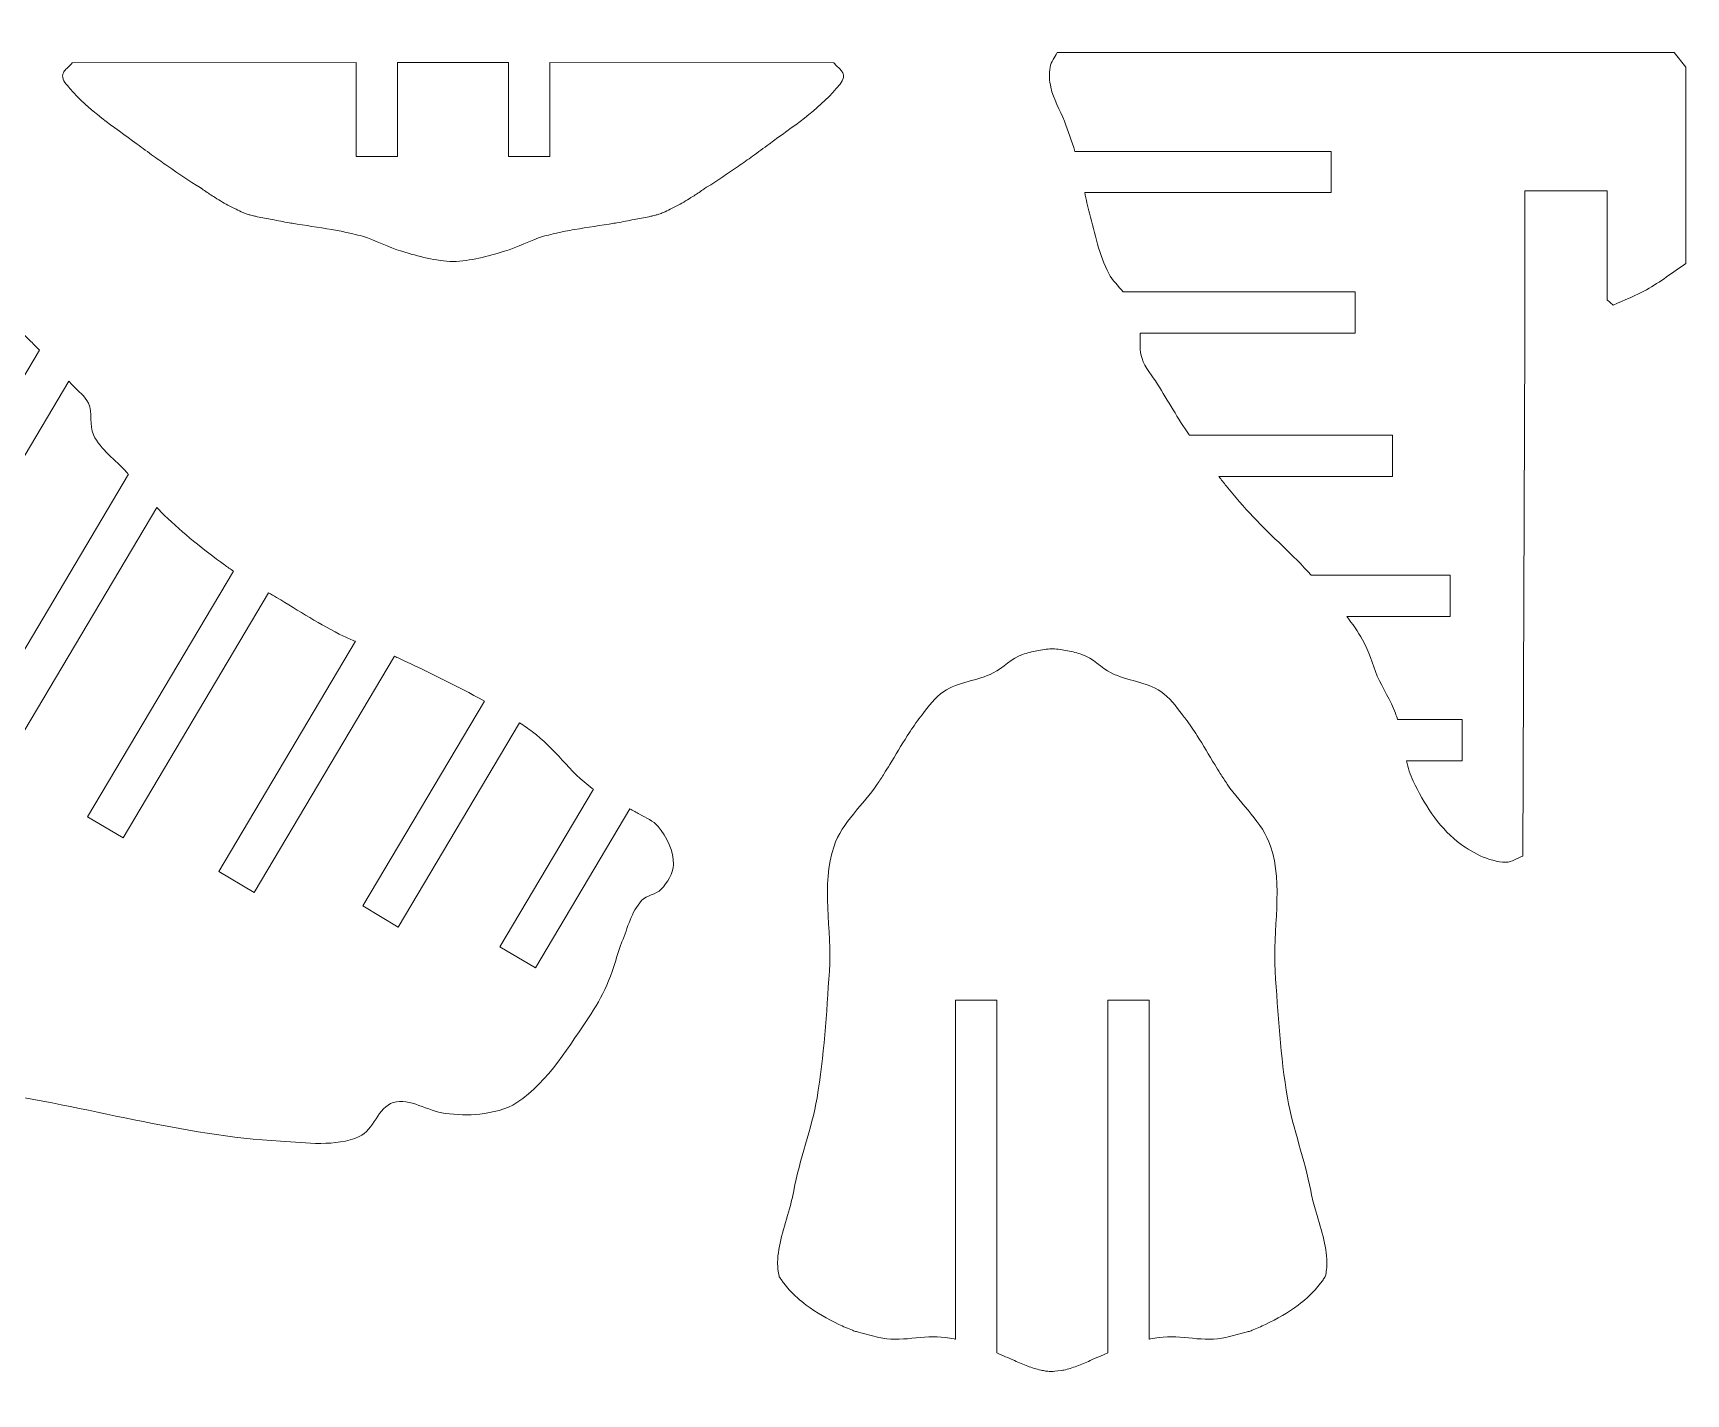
# Model space of a CAD drawing. Header units: centimetres. Extents: x 3.9 to 97.6, y -45.1 to 25.8.
# Drawn here: x 18.05 to 34.07, y -12.63 to 0.55 of the extents above; entities that cross this region are included whole.
import ezdxf

# ---------------------------------------------------------------- set-up
doc = ezdxf.new("R2010")
doc.units = ezdxf.units.CM
doc.header["$MEASUREMENT"] = 0
doc.layers.add('layer 1', color=7, linetype='Continuous')

msp = doc.modelspace()

# ---------------------------------------------------------------- linework, layer by layer
at = {"layer": 'layer 1', "lineweight": 5}
for points, knots in [([(7.29088, -13.29353), (7.29088, -13.29353), (7.30798, -16.9043), (7.30798, -16.9043), (7.30798, -16.9043), (7.36158, -16.92964), (7.41295, -16.96689), (7.47054, -16.98128), (7.47054, -16.98128), (7.52812, -16.99568), (7.59267, -17.0046), (7.65019, -16.9898), (7.65019, -16.9898), (7.74962, -16.96432), (7.84242, -16.89943), (7.91542, -16.82724), (7.91542, -16.82724), (7.99842, -16.74519), (8.04898, -16.63096), (8.10366, -16.52781), (8.10366, -16.52781), (8.16287, -16.41609), (8.23735, -16.30179), (8.25763, -16.17702), (8.25763, -16.17702), (8.26824, -16.11227), (8.24763, -16.04434), (8.23134, -15.97729), (8.23134, -15.97729), (8.23134, -15.97729), (7.89589, -15.97729), (7.89589, -15.97729), (7.89589, -15.97729), (7.89589, -15.97729), (7.89589, -15.57756), (7.89589, -15.57756), (7.89589, -15.57756), (7.89589, -15.57756), (8.41856, -15.57756), (8.41856, -15.57756), (8.41856, -15.57756), (8.42532, -15.56945), (8.43161, -15.56107), (8.43735, -15.55241), (8.43735, -15.55241), (8.50819, -15.44487), (8.56017, -15.32098), (8.60849, -15.20161), (8.60849, -15.20161), (8.67, -15.04954), (8.74557, -14.89205), (8.76247, -14.72889), (8.76247, -14.72889), (8.76754, -14.67995), (8.75327, -14.62946), (8.73996, -14.57917), (8.73996, -14.57917), (8.73996, -14.57917), (8.01376, -14.57917), (8.01376, -14.57917), (8.01376, -14.57917), (8.01376, -14.57917), (8.01376, -14.17944), (8.01376, -14.17944), (8.01376, -14.17944), (8.01376, -14.17944), (8.94016, -14.17944), (8.94016, -14.17944), (8.94016, -14.17944), (8.94739, -14.17052), (8.95395, -14.16119), (8.95983, -14.15146), (8.95983, -14.15146), (9.10211, -13.91496), (9.2667, -13.64473), (9.25534, -13.36889), (9.25534, -13.36889), (9.25311, -13.31644), (9.21695, -13.26953), (9.18011, -13.22343), (9.18011, -13.22343), (9.18011, -13.22343), (8.25614, -13.22343), (8.25614, -13.22343), (8.25614, -13.22343), (8.25614, -13.22343), (8.25614, -12.8237), (8.25614, -12.8237), (8.25614, -12.8237), (8.25614, -12.8237), (9.38579, -12.8237), (9.38579, -12.8237), (9.38579, -12.8237), (9.39045, -12.81931), (9.39485, -12.81472), (9.39904, -12.80992), (9.39904, -12.80992), (9.56477, -12.61951), (9.66514, -12.37193), (9.79438, -12.1551), (9.79438, -12.1551), (9.82094, -12.11042), (9.85703, -12.06838), (9.8742, -12.0193), (9.8742, -12.0193), (9.89407, -11.96239), (9.88894, -11.8967), (9.88907, -11.83343), (9.88907, -11.83343), (9.88907, -11.83343), (8.73151, -11.83343), (8.73151, -11.83343), (8.73151, -11.83343), (8.73151, -11.83343), (8.73151, -11.43377), (8.73151, -11.43377), (8.73151, -11.43377), (8.73151, -11.43377), (10.31442, -11.43377), (10.31442, -11.43377), (10.31442, -11.43377), (10.31679, -11.43201), (10.31908, -11.43019), (10.32138, -11.42836), (10.32138, -11.42836), (10.60533, -11.20206), (10.82392, -10.88662), (11.10077, -10.65167), (11.10077, -10.65167), (11.17296, -10.5905), (11.24744, -10.53062), (11.32395, -10.47209), (11.32395, -10.47209), (11.32395, -10.47209), (9.21066, -10.47209), (9.21066, -10.47209), (9.21066, -10.47209), (9.21066, -10.47209), (9.21066, -10.07242), (9.21066, -10.07242), (9.21066, -10.07242), (9.21066, -10.07242), (11.90551, -10.07242), (11.90551, -10.07242), (11.90551, -10.07242), (11.90774, -10.071), (11.90997, -10.06965), (11.9122, -10.06823), (11.9122, -10.06823), (12.19655, -9.89195), (12.49348, -9.70716), (12.80839, -9.59415), (12.80839, -9.59415), (13.27726, -9.42598), (13.78933, -9.31047), (14.287, -9.29093), (14.287, -9.29093), (15.39536, -9.24754), (16.52493, -9.54528), (17.62227, -9.70648), (17.62227, -9.70648), (18.55942, -9.8441), (19.50643, -10.13399), (20.45223, -10.18563), (20.45223, -10.18563), (20.70428, -10.19935), (20.98559, -10.2441), (21.2158, -10.14068), (21.2158, -10.14068), (21.35606, -10.07769), (21.39789, -9.85518), (21.54524, -9.81125), (21.54524, -9.81125), (21.70732, -9.76299), (21.87887, -9.89682), (22.04684, -9.91608), (22.04684, -9.91608), (22.15728, -9.92879), (22.2736, -9.93913), (22.38371, -9.92358), (22.38371, -9.92358), (22.50672, -9.90621), (22.63981, -9.88033), (22.74309, -9.81125), (22.74309, -9.81125), (23.05083, -9.6057), (23.25482, -9.25714), (23.46178, -8.95035), (23.46178, -8.95035), (23.52816, -8.852), (23.58412, -8.74216), (23.6315, -8.63341), (23.6315, -8.63341), (23.68429, -8.51208), (23.71139, -8.37663), (23.76127, -8.25409), (23.76127, -8.25409), (23.81623, -8.11898), (23.85205, -7.96203), (23.95093, -7.85476), (23.95093, -7.85476), (23.99994, -7.80164), (24.09098, -7.79765), (24.1406, -7.745), (24.1406, -7.745), (24.20116, -7.68058), (24.25692, -7.59373), (24.26036, -7.50546), (24.26036, -7.50546), (24.2655, -7.37399), (24.19372, -7.238), (24.11065, -7.13607), (24.11065, -7.13607), (24.06563, -7.08085), (23.99196, -7.05314), (23.931, -7.0163), (23.931, -7.0163), (23.90065, -6.99805), (23.86942, -6.98102), (23.83772, -6.96473), (23.83772, -6.96473), (23.83772, -6.96473), (22.92281, -8.50526), (22.92281, -8.50526), (22.92281, -8.50526), (22.92281, -8.50526), (22.57918, -8.30113), (22.57918, -8.30113), (22.57918, -8.30113), (22.57918, -8.30113), (23.4849, -6.77608), (23.4849, -6.77608), (23.4849, -6.77608), (23.4805, -6.77297), (23.47611, -6.76993), (23.47178, -6.76675), (23.47178, -6.76675), (23.2588, -6.61197), (23.10544, -6.37304), (22.8928, -6.21771), (22.8928, -6.21771), (22.85211, -6.18797), (22.81068, -6.15898), (22.7687, -6.13079), (22.7687, -6.13079), (22.7687, -6.13079), (21.59289, -8.11053), (21.59289, -8.11053), (21.59289, -8.11053), (21.59289, -8.11053), (21.24926, -7.9064), (21.24926, -7.9064), (21.24926, -7.9064), (21.24926, -7.9064), (22.42791, -5.92194), (22.42791, -5.92194), (22.42791, -5.92194), (22.15998, -5.77107), (21.8788, -5.63859), (21.60513, -5.50902), (21.60513, -5.50902), (21.58911, -5.50145), (21.57295, -5.49415), (21.55653, -5.48699), (21.55653, -5.48699), (21.55653, -5.48699), (20.19694, -7.77636), (20.19694, -7.77636), (20.19694, -7.77636), (20.19694, -7.77636), (19.85324, -7.57224), (19.85324, -7.57224), (19.85324, -7.57224), (19.85324, -7.57224), (21.17775, -5.34214), (21.17775, -5.34214), (21.17775, -5.34214), (21.13895, -5.32646), (21.10083, -5.30997), (21.06359, -5.29192), (21.06359, -5.29192), (20.84128, -5.18384), (20.62662, -5.04488), (20.41479, -4.91754), (20.41479, -4.91754), (20.38924, -4.90226), (20.36349, -4.88692), (20.3376, -4.87158), (20.3376, -4.87158), (20.3376, -4.87158), (18.92691, -7.24692), (18.92691, -7.24692), (18.92691, -7.24692), (18.92691, -7.24692), (18.58328, -7.04279), (18.58328, -7.04279), (18.58328, -7.04279), (18.58328, -7.04279), (19.99708, -4.66218), (19.99708, -4.66218), (19.99708, -4.66218), (19.967, -4.6421), (19.93732, -4.62162), (19.90819, -4.6006), (19.90819, -4.6006), (19.70711, -4.45549), (19.50724, -4.29415), (19.32921, -4.12152), (19.32921, -4.12152), (19.30339, -4.09644), (19.27825, -4.07049), (19.25371, -4.04406), (19.25371, -4.04406), (19.25371, -4.04406), (17.66566, -6.71802), (17.66566, -6.71802), (17.66566, -6.71802), (17.66566, -6.71802), (17.32197, -6.51396), (17.32197, -6.51396), (17.32197, -6.51396), (17.32197, -6.51396), (18.97896, -3.72402), (18.97896, -3.72402), (18.97896, -3.72402), (18.9726, -3.71672), (18.96625, -3.70949), (18.95989, -3.70225), (18.95989, -3.70225), (18.85472, -3.58343), (18.70852, -3.48623), (18.64046, -3.34287), (18.64046, -3.34287), (18.59612, -3.24946), (18.63471, -3.12699), (18.59058, -3.03344), (18.59058, -3.03344), (18.55861, -2.96592), (18.49129, -2.91881), (18.4408, -2.86379), (18.4408, -2.86379), (18.42795, -2.84973), (18.41504, -2.83567), (18.4022, -2.82182), (18.4022, -2.82182), (18.4022, -2.82182), (16.50046, -6.02386), (16.50046, -6.02386), (16.50046, -6.02386), (16.50046, -6.02386), (16.15683, -5.81981), (16.15683, -5.81981), (16.15683, -5.81981), (16.15683, -5.81981), (18.11643, -2.52022), (18.11643, -2.52022), (18.11643, -2.52022), (18.08486, -2.48799), (18.05323, -2.45602), (18.0216, -2.42458), (18.0216, -2.42458), (17.85134, -2.25534), (17.66965, -2.08744), (17.4925, -1.92542), (17.4925, -1.92542), (17.45276, -1.88906), (17.41247, -1.8527), (17.37178, -1.81613), (17.37178, -1.81613), (17.37178, -1.81613), (15.77819, -4.49935), (15.77819, -4.49935), (15.77819, -4.49935), (15.77819, -4.49935), (15.43456, -4.29523), (15.43456, -4.29523), (15.43456, -4.29523), (15.43456, -4.29523), (17.06688, -1.54685), (17.06688, -1.54685), (17.06688, -1.54685), (17.03227, -1.5165), (16.99773, -1.48615), (16.96346, -1.45641), (16.96346, -1.45641), (16.78164, -1.2969), (16.58847, -1.13941), (16.40942, -0.97719), (16.40942, -0.97719), (16.3811, -0.95151), (16.35305, -0.92515), (16.32507, -0.89879), (16.32507, -0.89879), (16.32507, -0.89879), (15.39914, -2.45757), (15.39914, -2.45757), (15.39914, -2.45757), (15.39914, -2.45757), (15.05551, -2.25351), (15.05551, -2.25351), (15.05551, -2.25351), (15.05551, -2.25351), (16.03031, -0.61221), (16.03031, -0.61221), (16.03031, -0.61221), (15.98752, -0.57165), (15.94433, -0.53177), (15.90039, -0.49324), (15.90039, -0.49324), (15.71432, -0.33035), (15.52304, -0.15935), (15.31641, -0.02417), (15.31641, -0.02417), (15.29938, -0.01267), (15.28194, -0.00186), (15.26423, 0.00895), (15.26423, 0.00895), (15.26423, 0.00895), (14.81212, -0.75279), (14.81212, -0.75279), (14.81212, -0.75279), (14.81212, -0.75279), (14.46849, -0.54867), (14.46849, -0.54867), (14.46849, -0.54867), (14.46849, -0.54867), (14.90803, 0.19145), (14.90803, 0.19145), (14.90803, 0.19145), (14.88924, 0.20091), (14.87065, 0.21105), (14.85226, 0.22052), (14.85226, 0.22052), (14.68856, 0.30838), (14.53438, 0.4314), (14.35818, 0.4902), (14.35818, 0.4902), (14.28234, 0.51521), (14.19812, 0.51724), (14.11857, 0.52467), (14.11857, 0.52467), (14.09193, 0.5267), (14.0651, 0.5294), (14.03847, 0.53143), (14.03847, 0.53143), (14.03847, 0.53143), (14.03847, -4.00168), (14.03847, -4.00168), (14.03847, -4.00168), (14.03847, -4.00168), (13.63874, -4.00168), (13.63874, -4.00168), (13.63874, -4.00168), (13.63874, -4.00168), (13.63874, 0.55036), (13.63874, 0.55036), (13.63874, 0.55036), (13.57304, 0.55171), (13.50755, 0.55171), (13.44266, 0.55036), (13.44266, 0.55036), (13.16506, 0.54427), (12.87942, 0.51724), (12.60412, 0.48141), (12.60412, 0.48141), (12.41359, 0.45708), (12.21507, 0.4341), (12.03089, 0.37868), (12.03089, 0.37868), (11.8515, 0.32528), (11.67212, 0.24823), (11.50895, 0.1563), (11.50895, 0.1563), (11.36972, 0.0779), (11.24251, -0.0289), (11.11537, -0.12555), (11.11537, -0.12555), (10.99405, -0.21815), (10.87914, -0.3263), (10.75606, -0.41686), (10.75606, -0.41686), (10.70198, -0.45607), (10.64656, -0.4946), (10.58999, -0.53177), (10.58999, -0.53177), (10.58999, -0.53177), (11.96512, -0.53177), (11.96512, -0.53177), (11.96512, -0.53177), (11.96512, -0.53177), (11.96512, -0.93191), (11.96512, -0.93191), (11.96512, -0.93191), (11.96512, -0.93191), (9.97201, -0.93191), (9.97201, -0.93191), (9.97201, -0.93191), (9.95659, -0.94272), (9.94125, -0.95354), (9.92611, -0.96435), (9.92611, -0.96435), (9.61452, -1.18875), (9.31516, -1.44898), (9.01059, -1.68304), (9.01059, -1.68304), (8.90731, -1.7624), (8.80113, -1.8404), (8.69454, -1.91833), (8.69454, -1.91833), (8.69454, -1.91833), (10.82527, -1.91833), (10.82527, -1.91833), (10.82527, -1.91833), (10.82527, -1.91833), (10.82527, -2.31799), (10.82527, -2.31799), (10.82527, -2.31799), (10.82527, -2.31799), (8.16523, -2.31799), (8.16523, -2.31799), (8.16523, -2.31799), (8.15895, -2.32306), (8.15273, -2.32813), (8.14644, -2.33327), (8.14644, -2.33327), (7.85134, -2.57437), (7.56746, -2.84635), (7.28223, -3.09907), (7.28223, -3.09907), (7.28223, -3.09907), (7.2825, -3.27968), (7.2825, -3.27968), (7.2825, -3.27968), (7.2825, -3.27968), (10.52774, -3.27968), (10.52774, -3.27968), (10.52774, -3.27968), (10.52774, -3.27968), (10.52774, -3.67934), (10.52774, -3.67934), (10.52774, -3.67934), (10.52774, -3.67934), (7.28311, -3.67934), (7.28311, -3.67934), (7.28311, -3.67934), (7.28311, -3.67934), (7.28446, -4.63595), (7.28446, -4.63595), (7.28446, -4.63595), (7.28446, -4.63595), (10.52584, -4.63595), (10.52584, -4.63595), (10.52584, -4.63595), (10.52584, -4.63595), (10.52584, -5.03562), (10.52584, -5.03562), (10.52584, -5.03562), (10.52584, -5.03562), (7.285, -5.03562), (7.285, -5.03562), (7.285, -5.03562), (7.285, -5.03562), (7.28635, -5.9973), (7.28635, -5.9973), (7.28635, -5.9973), (7.28635, -5.9973), (10.52774, -5.9973), (10.52774, -5.9973), (10.52774, -5.9973), (10.52774, -5.9973), (10.52774, -6.39696), (10.52774, -6.39696), (10.52774, -6.39696), (10.52774, -6.39696), (7.28696, -6.39696), (7.28696, -6.39696), (7.28696, -6.39696), (7.28696, -6.39696), (7.28831, -7.35351), (7.28831, -7.35351), (7.28831, -7.35351), (7.28831, -7.35351), (10.52584, -7.35351), (10.52584, -7.35351), (10.52584, -7.35351), (10.52584, -7.35351), (10.52584, -7.75324), (10.52584, -7.75324), (10.52584, -7.75324), (10.52584, -7.75324), (7.28885, -7.75324), (7.28885, -7.75324), (7.28885, -7.75324), (7.28885, -7.75324), (7.2902, -8.71486), (7.2902, -8.71486), (7.2902, -8.71486), (7.2902, -8.71486), (10.52672, -8.71486), (10.52672, -8.71486), (10.52672, -8.71486), (10.52672, -8.71486), (10.52672, -9.11459), (10.52672, -9.11459), (10.52672, -9.11459), (10.52672, -9.11459), (7.29074, -9.11459), (7.29074, -9.11459), (7.29074, -9.11459), (7.29074, -9.11459), (7.29081, -9.15251), (7.29081, -9.15251), (7.29081, -9.15251), (7.29081, -9.15251), (5.90473, -9.13967), (5.90473, -9.13967), (5.90473, -9.13967), (5.8445, -9.15386), (5.793, -9.19698), (5.73791, -9.22517), (5.73791, -9.22517), (5.73791, -9.22517), (5.73791, -13.1011), (5.73791, -13.1011), (5.73791, -13.1011), (5.78874, -13.14348), (5.83558, -13.19478), (5.89195, -13.22945), (5.89195, -13.22945), (5.94954, -13.26487), (6.01639, -13.28799), (6.08013, -13.31069), (6.08013, -13.31069), (6.16725, -13.34179), (6.25748, -13.37991), (6.34968, -13.38775), (6.34968, -13.38775), (6.37888, -13.39005), (6.40814, -13.39174), (6.43741, -13.39214), (6.43741, -13.39214), (6.45512, -13.39235), (6.4729, -13.39235), (6.49067, -13.39201), (6.49067, -13.39201), (6.49067, -13.39201), (6.49067, -11.46581), (6.49067, -11.46581), (6.49067, -11.46581), (6.49067, -11.46581), (7.29088, -11.46581), (7.29088, -11.46581), (7.29088, -11.46581), (7.29088, -11.46581), (7.29088, -13.29353), (7.29088, -13.29353)], [0, 0, 0, 0, 0.00606061, 0.00606061, 0.00606061, 0.00606061, 0.01212121, 0.01212121, 0.01212121, 0.01212121, 0.01818182, 0.01818182, 0.01818182, 0.01818182, 0.02424242, 0.02424242, 0.02424242, 0.02424242, 0.03030303, 0.03030303, 0.03030303, 0.03030303, 0.03636364, 0.03636364, 0.03636364, 0.03636364, 0.04242424, 0.04242424, 0.04242424, 0.04242424, 0.04848485, 0.04848485, 0.04848485, 0.04848485, 0.05454545, 0.05454545, 0.05454545, 0.05454545, 0.06060606, 0.06060606, 0.06060606, 0.06060606, 0.06666667, 0.06666667, 0.06666667, 0.06666667, 0.07272727, 0.07272727, 0.07272727, 0.07272727, 0.07878788, 0.07878788, 0.07878788, 0.07878788, 0.08484848, 0.08484848, 0.08484848, 0.08484848, 0.09090909, 0.09090909, 0.09090909, 0.09090909, 0.0969697, 0.0969697, 0.0969697, 0.0969697, 0.1030303, 0.1030303, 0.1030303, 0.1030303, 0.10909091, 0.10909091, 0.10909091, 0.10909091, 0.11515152, 0.11515152, 0.11515152, 0.11515152, 0.12121212, 0.12121212, 0.12121212, 0.12121212, 0.12727273, 0.12727273, 0.12727273, 0.12727273, 0.13333333, 0.13333333, 0.13333333, 0.13333333, 0.13939394, 0.13939394, 0.13939394, 0.13939394, 0.14545455, 0.14545455, 0.14545455, 0.14545455, 0.15151515, 0.15151515, 0.15151515, 0.15151515, 0.15757576, 0.15757576, 0.15757576, 0.15757576, 0.16363636, 0.16363636, 0.16363636, 0.16363636, 0.16969697, 0.16969697, 0.16969697, 0.16969697, 0.17575758, 0.17575758, 0.17575758, 0.17575758, 0.18181818, 0.18181818, 0.18181818, 0.18181818, 0.18787879, 0.18787879, 0.18787879, 0.18787879, 0.19393939, 0.19393939, 0.19393939, 0.19393939, 0.2, 0.2, 0.2, 0.2, 0.20606061, 0.20606061, 0.20606061, 0.20606061, 0.21212121, 0.21212121, 0.21212121, 0.21212121, 0.21818182, 0.21818182, 0.21818182, 0.21818182, 0.22424242, 0.22424242, 0.22424242, 0.22424242, 0.23030303, 0.23030303, 0.23030303, 0.23030303, 0.23636364, 0.23636364, 0.23636364, 0.23636364, 0.24242424, 0.24242424, 0.24242424, 0.24242424, 0.24848485, 0.24848485, 0.24848485, 0.24848485, 0.25454545, 0.25454545, 0.25454545, 0.25454545, 0.26060606, 0.26060606, 0.26060606, 0.26060606, 0.26666667, 0.26666667, 0.26666667, 0.26666667, 0.27272727, 0.27272727, 0.27272727, 0.27272727, 0.27878788, 0.27878788, 0.27878788, 0.27878788, 0.28484848, 0.28484848, 0.28484848, 0.28484848, 0.29090909, 0.29090909, 0.29090909, 0.29090909, 0.2969697, 0.2969697, 0.2969697, 0.2969697, 0.3030303, 0.3030303, 0.3030303, 0.3030303, 0.30909091, 0.30909091, 0.30909091, 0.30909091, 0.31515152, 0.31515152, 0.31515152, 0.31515152, 0.32121212, 0.32121212, 0.32121212, 0.32121212, 0.32727273, 0.32727273, 0.32727273, 0.32727273, 0.33333333, 0.33333333, 0.33333333, 0.33333333, 0.33939394, 0.33939394, 0.33939394, 0.33939394, 0.34545455, 0.34545455, 0.34545455, 0.34545455, 0.35151515, 0.35151515, 0.35151515, 0.35151515, 0.35757576, 0.35757576, 0.35757576, 0.35757576, 0.36363636, 0.36363636, 0.36363636, 0.36363636, 0.36969697, 0.36969697, 0.36969697, 0.36969697, 0.37575758, 0.37575758, 0.37575758, 0.37575758, 0.38181818, 0.38181818, 0.38181818, 0.38181818, 0.38787879, 0.38787879, 0.38787879, 0.38787879, 0.39393939, 0.39393939, 0.39393939, 0.39393939, 0.4, 0.4, 0.4, 0.4, 0.40606061, 0.40606061, 0.40606061, 0.40606061, 0.41212121, 0.41212121, 0.41212121, 0.41212121, 0.41818182, 0.41818182, 0.41818182, 0.41818182, 0.42424242, 0.42424242, 0.42424242, 0.42424242, 0.43030303, 0.43030303, 0.43030303, 0.43030303, 0.43636364, 0.43636364, 0.43636364, 0.43636364, 0.44242424, 0.44242424, 0.44242424, 0.44242424, 0.44848485, 0.44848485, 0.44848485, 0.44848485, 0.45454545, 0.45454545, 0.45454545, 0.45454545, 0.46060606, 0.46060606, 0.46060606, 0.46060606, 0.46666667, 0.46666667, 0.46666667, 0.46666667, 0.47272727, 0.47272727, 0.47272727, 0.47272727, 0.47878788, 0.47878788, 0.47878788, 0.47878788, 0.48484848, 0.48484848, 0.48484848, 0.48484848, 0.49090909, 0.49090909, 0.49090909, 0.49090909, 0.4969697, 0.4969697, 0.4969697, 0.4969697, 0.5030303, 0.5030303, 0.5030303, 0.5030303, 0.50909091, 0.50909091, 0.50909091, 0.50909091, 0.51515152, 0.51515152, 0.51515152, 0.51515152, 0.52121212, 0.52121212, 0.52121212, 0.52121212, 0.52727273, 0.52727273, 0.52727273, 0.52727273, 0.53333333, 0.53333333, 0.53333333, 0.53333333, 0.53939394, 0.53939394, 0.53939394, 0.53939394, 0.54545455, 0.54545455, 0.54545455, 0.54545455, 0.55151515, 0.55151515, 0.55151515, 0.55151515, 0.55757576, 0.55757576, 0.55757576, 0.55757576, 0.56363636, 0.56363636, 0.56363636, 0.56363636, 0.56969697, 0.56969697, 0.56969697, 0.56969697, 0.57575758, 0.57575758, 0.57575758, 0.57575758, 0.58181818, 0.58181818, 0.58181818, 0.58181818, 0.58787879, 0.58787879, 0.58787879, 0.58787879, 0.59393939, 0.59393939, 0.59393939, 0.59393939, 0.6, 0.6, 0.6, 0.6, 0.60606061, 0.60606061, 0.60606061, 0.60606061, 0.61212121, 0.61212121, 0.61212121, 0.61212121, 0.61818182, 0.61818182, 0.61818182, 0.61818182, 0.62424242, 0.62424242, 0.62424242, 0.62424242, 0.63030303, 0.63030303, 0.63030303, 0.63030303, 0.63636364, 0.63636364, 0.63636364, 0.63636364, 0.64242424, 0.64242424, 0.64242424, 0.64242424, 0.64848485, 0.64848485, 0.64848485, 0.64848485, 0.65454545, 0.65454545, 0.65454545, 0.65454545, 0.66060606, 0.66060606, 0.66060606, 0.66060606, 0.66666667, 0.66666667, 0.66666667, 0.66666667, 0.67272727, 0.67272727, 0.67272727, 0.67272727, 0.67878788, 0.67878788, 0.67878788, 0.67878788, 0.68484848, 0.68484848, 0.68484848, 0.68484848, 0.69090909, 0.69090909, 0.69090909, 0.69090909, 0.6969697, 0.6969697, 0.6969697, 0.6969697, 0.7030303, 0.7030303, 0.7030303, 0.7030303, 0.70909091, 0.70909091, 0.70909091, 0.70909091, 0.71515152, 0.71515152, 0.71515152, 0.71515152, 0.72121212, 0.72121212, 0.72121212, 0.72121212, 0.72727273, 0.72727273, 0.72727273, 0.72727273, 0.73333333, 0.73333333, 0.73333333, 0.73333333, 0.73939394, 0.73939394, 0.73939394, 0.73939394, 0.74545455, 0.74545455, 0.74545455, 0.74545455, 0.75151515, 0.75151515, 0.75151515, 0.75151515, 0.75757576, 0.75757576, 0.75757576, 0.75757576, 0.76363636, 0.76363636, 0.76363636, 0.76363636, 0.76969697, 0.76969697, 0.76969697, 0.76969697, 0.77575758, 0.77575758, 0.77575758, 0.77575758, 0.78181818, 0.78181818, 0.78181818, 0.78181818, 0.78787879, 0.78787879, 0.78787879, 0.78787879, 0.79393939, 0.79393939, 0.79393939, 0.79393939, 0.8, 0.8, 0.8, 0.8, 0.80606061, 0.80606061, 0.80606061, 0.80606061, 0.81212121, 0.81212121, 0.81212121, 0.81212121, 0.81818182, 0.81818182, 0.81818182, 0.81818182, 0.82424242, 0.82424242, 0.82424242, 0.82424242, 0.83030303, 0.83030303, 0.83030303, 0.83030303, 0.83636364, 0.83636364, 0.83636364, 0.83636364, 0.84242424, 0.84242424, 0.84242424, 0.84242424, 0.84848485, 0.84848485, 0.84848485, 0.84848485, 0.85454545, 0.85454545, 0.85454545, 0.85454545, 0.86060606, 0.86060606, 0.86060606, 0.86060606, 0.86666667, 0.86666667, 0.86666667, 0.86666667, 0.87272727, 0.87272727, 0.87272727, 0.87272727, 0.87878788, 0.87878788, 0.87878788, 0.87878788, 0.88484848, 0.88484848, 0.88484848, 0.88484848, 0.89090909, 0.89090909, 0.89090909, 0.89090909, 0.8969697, 0.8969697, 0.8969697, 0.8969697, 0.9030303, 0.9030303, 0.9030303, 0.9030303, 0.90909091, 0.90909091, 0.90909091, 0.90909091, 0.91515152, 0.91515152, 0.91515152, 0.91515152, 0.92121212, 0.92121212, 0.92121212, 0.92121212, 0.92727273, 0.92727273, 0.92727273, 0.92727273, 0.93333333, 0.93333333, 0.93333333, 0.93333333, 0.93939394, 0.93939394, 0.93939394, 0.93939394, 0.94545455, 0.94545455, 0.94545455, 0.94545455, 0.95151515, 0.95151515, 0.95151515, 0.95151515, 0.95757576, 0.95757576, 0.95757576, 0.95757576, 0.96363636, 0.96363636, 0.96363636, 0.96363636, 0.96969697, 0.96969697, 0.96969697, 0.96969697, 0.97575758, 0.97575758, 0.97575758, 0.97575758, 0.98181818, 0.98181818, 0.98181818, 0.98181818, 0.98787879, 0.98787879, 0.98787879, 0.98787879, 1, 1, 1, 1]), ([(28.24505, -0.99409), (28.24505, -0.99409), (30.63371, -0.99409), (30.63371, -0.99409), (30.63371, -0.99409), (30.63371, -0.99409), (30.63371, -0.59463), (30.63371, -0.59463), (30.63371, -0.59463), (30.63371, -0.59463), (28.15076, -0.59463), (28.15076, -0.59463), (28.15076, -0.59463), (28.1198, -0.49663), (28.08303, -0.39862), (28.04775, -0.30331), (28.04775, -0.30331), (28.00706, -0.19382), (27.94089, -0.08837), (27.91669, 0.02585), (27.91669, 0.02585), (27.90338, 0.08871), (27.89736, 0.15766), (27.90919, 0.22052), (27.90919, 0.22052), (27.9198, 0.27729), (27.95366, 0.31311), (27.9782, 0.36313), (27.9782, 0.36313), (27.9782, 0.36313), (33.95519, 0.36313), (33.95519, 0.36313), (33.95519, 0.36313), (33.95519, 0.36313), (34.0707, 0.22052), (34.0707, 0.22052), (34.0707, 0.22052), (34.0707, 0.22052), (34.0707, -1.68088), (34.0707, -1.68088), (34.0707, -1.68088), (33.94464, -1.7649), (33.82088, -1.86128), (33.68881, -1.93543), (33.68881, -1.93543), (33.58668, -1.99282), (33.47313, -2.03573), (33.36694, -2.08514), (33.36694, -2.08514), (33.36694, -2.08514), (33.30882, -2.03432), (33.30882, -2.03432), (33.30882, -2.03432), (33.30882, -2.03432), (33.30882, -0.97719), (33.30882, -0.97719), (33.30882, -0.97719), (33.30882, -0.97719), (32.50861, -0.97719), (32.50861, -0.97719), (32.50861, -0.97719), (32.50861, -0.97719), (32.50861, -2.43276), (32.50861, -2.43276), (32.50861, -2.43276), (32.50861, -2.43276), (32.49097, -7.42306), (32.49097, -7.42306), (32.49097, -7.42306), (32.43662, -7.4428), (32.3841, -7.48457), (32.32632, -7.48295), (32.32632, -7.48295), (32.157, -7.47822), (31.98714, -7.38629), (31.85467, -7.28085), (31.85467, -7.28085), (31.66791, -7.13215), (31.5303, -6.91248), (31.4279, -6.69687), (31.4279, -6.69687), (31.39816, -6.63427), (31.37788, -6.5677), (31.36166, -6.4993), (31.36166, -6.4993), (31.36166, -6.4993), (31.9036, -6.4993), (31.9036, -6.4993), (31.9036, -6.4993), (31.9036, -6.4993), (31.9036, -6.09957), (31.9036, -6.09957), (31.9036, -6.09957), (31.9036, -6.09957), (31.27616, -6.09957), (31.27616, -6.09957), (31.27616, -6.09957), (31.27, -6.07882), (31.26325, -6.05827), (31.25575, -6.03806), (31.25575, -6.03806), (31.20978, -5.9143), (31.13361, -5.79926), (31.07981, -5.67868), (31.07981, -5.67868), (31.02871, -5.56431), (31.00066, -5.43501), (30.93752, -5.32687), (30.93752, -5.32687), (30.89197, -5.24873), (30.83966, -5.17384), (30.78355, -5.10118), (30.78355, -5.10118), (30.78355, -5.10118), (31.78572, -5.10118), (31.78572, -5.10118), (31.78572, -5.10118), (31.78572, -5.10118), (31.78572, -4.70145), (31.78572, -4.70145), (31.78572, -4.70145), (31.78572, -4.70145), (30.43945, -4.70145), (30.43945, -4.70145), (30.43945, -4.70145), (30.26446, -4.50496), (30.05729, -4.32855), (29.87817, -4.13646), (29.87817, -4.13646), (29.78862, -4.04041), (29.69811, -3.93963), (29.61613, -3.83703), (29.61613, -3.83703), (29.59206, -3.80688), (29.5682, -3.77633), (29.54455, -3.74545), (29.54455, -3.74545), (29.54455, -3.74545), (31.22884, -3.74545), (31.22884, -3.74545), (31.22884, -3.74545), (31.22884, -3.74545), (31.22884, -3.34571), (31.22884, -3.34571), (31.22884, -3.34571), (31.22884, -3.34571), (29.25871, -3.34571), (29.25871, -3.34571), (29.25871, -3.34571), (29.25816, -3.3449), (29.25749, -3.34389), (29.25681, -3.34287), (29.25681, -3.34287), (29.14961, -3.18363), (29.05026, -3.01242), (28.94982, -2.84878), (28.94982, -2.84878), (28.9, -2.76754), (28.82964, -2.69238), (28.8001, -2.60174), (28.8001, -2.60174), (28.77496, -2.52435), (28.78408, -2.43864), (28.78226, -2.35551), (28.78226, -2.35551), (28.78226, -2.35551), (30.86581, -2.35551), (30.86581, -2.35551), (30.86581, -2.35551), (30.86581, -2.35551), (30.86581, -1.95577), (30.86581, -1.95577), (30.86581, -1.95577), (30.86581, -1.95577), (28.61795, -1.95577), (28.61795, -1.95577), (28.61795, -1.95577), (28.56853, -1.89819), (28.51284, -1.84411), (28.47817, -1.77821), (28.47817, -1.77821), (28.38408, -1.59903), (28.3442, -1.3895), (28.29101, -1.19416), (28.29101, -1.19416), (28.27316, -1.1286), (28.25877, -1.06168), (28.24505, -0.99409)], [0, 0, 0, 0, 0.02083333, 0.02083333, 0.02083333, 0.02083333, 0.04166667, 0.04166667, 0.04166667, 0.04166667, 0.0625, 0.0625, 0.0625, 0.0625, 0.08333333, 0.08333333, 0.08333333, 0.08333333, 0.10416667, 0.10416667, 0.10416667, 0.10416667, 0.125, 0.125, 0.125, 0.125, 0.14583333, 0.14583333, 0.14583333, 0.14583333, 0.16666667, 0.16666667, 0.16666667, 0.16666667, 0.1875, 0.1875, 0.1875, 0.1875, 0.20833333, 0.20833333, 0.20833333, 0.20833333, 0.22916667, 0.22916667, 0.22916667, 0.22916667, 0.25, 0.25, 0.25, 0.25, 0.27083333, 0.27083333, 0.27083333, 0.27083333, 0.29166667, 0.29166667, 0.29166667, 0.29166667, 0.3125, 0.3125, 0.3125, 0.3125, 0.33333333, 0.33333333, 0.33333333, 0.33333333, 0.35416667, 0.35416667, 0.35416667, 0.35416667, 0.375, 0.375, 0.375, 0.375, 0.39583333, 0.39583333, 0.39583333, 0.39583333, 0.41666667, 0.41666667, 0.41666667, 0.41666667, 0.4375, 0.4375, 0.4375, 0.4375, 0.45833333, 0.45833333, 0.45833333, 0.45833333, 0.47916667, 0.47916667, 0.47916667, 0.47916667, 0.5, 0.5, 0.5, 0.5, 0.52083333, 0.52083333, 0.52083333, 0.52083333, 0.54166667, 0.54166667, 0.54166667, 0.54166667, 0.5625, 0.5625, 0.5625, 0.5625, 0.58333333, 0.58333333, 0.58333333, 0.58333333, 0.60416667, 0.60416667, 0.60416667, 0.60416667, 0.625, 0.625, 0.625, 0.625, 0.64583333, 0.64583333, 0.64583333, 0.64583333, 0.66666667, 0.66666667, 0.66666667, 0.66666667, 0.6875, 0.6875, 0.6875, 0.6875, 0.70833333, 0.70833333, 0.70833333, 0.70833333, 0.72916667, 0.72916667, 0.72916667, 0.72916667, 0.75, 0.75, 0.75, 0.75, 0.77083333, 0.77083333, 0.77083333, 0.77083333, 0.79166667, 0.79166667, 0.79166667, 0.79166667, 0.8125, 0.8125, 0.8125, 0.8125, 0.83333333, 0.83333333, 0.83333333, 0.83333333, 0.85416667, 0.85416667, 0.85416667, 0.85416667, 0.875, 0.875, 0.875, 0.875, 0.89583333, 0.89583333, 0.89583333, 0.89583333, 0.91666667, 0.91666667, 0.91666667, 0.91666667, 0.9375, 0.9375, 0.9375, 0.9375, 0.95833333, 0.95833333, 0.95833333, 0.95833333, 1, 1, 1, 1]), ([(19.67947, -0.94948), (19.67744, -0.94813), (19.67534, -0.94678), (19.67331, -0.9461), (19.67331, -0.9461), (19.56875, -0.88054), (19.46081, -0.80889), (19.35976, -0.7386), (19.35976, -0.7386), (19.31393, -0.70683), (19.26844, -0.67439), (19.22316, -0.64127), (19.22316, -0.64127), (19.16915, -0.60274), (19.11555, -0.56286), (19.06195, -0.52366), (19.06195, -0.52366), (18.83776, -0.35806), (18.59085, -0.19787), (18.41173, 0.01504), (18.41173, 0.01504), (18.38145, 0.05154), (18.33806, 0.09209), (18.3411, 0.1394), (18.3411, 0.1394), (18.3415, 0.14414), (18.34218, 0.14887), (18.34346, 0.15292), (18.34346, 0.15292), (18.34468, 0.15766), (18.3463, 0.16171), (18.34833, 0.16644), (18.34833, 0.16644), (18.35009, 0.16915), (18.35184, 0.17253), (18.3536, 0.1759), (18.3536, 0.1759), (18.3611, 0.18807), (18.37091, 0.19821), (18.38098, 0.20835), (18.38098, 0.20835), (18.39314, 0.22052), (18.40606, 0.23133), (18.41802, 0.24417), (18.41802, 0.24417), (18.42376, 0.24958), (18.4291, 0.25566), (18.43417, 0.26242), (18.43417, 0.26242), (18.43417, 0.26242), (21.18634, 0.26512), (21.18634, 0.26512), (21.18634, 0.26512), (21.18634, 0.26512), (21.18667, 0.26512), (21.18667, 0.26512), (21.18667, 0.26512), (21.18667, 0.26512), (21.18667, -0.64329), (21.18667, -0.64329), (21.18667, -0.64329), (21.18667, -0.64329), (21.58634, -0.64329), (21.58634, -0.64329), (21.58634, -0.64329), (21.58634, -0.64329), (21.58634, 0.26512), (21.58634, 0.26512), (21.58634, 0.26512), (21.58634, 0.26512), (22.1247, 0.2658), (22.1247, 0.2658), (22.1247, 0.2658), (22.1247, 0.2658), (22.66306, 0.26512), (22.66306, 0.26512), (22.66306, 0.26512), (22.66306, 0.26512), (22.66306, -0.64329), (22.66306, -0.64329), (22.66306, -0.64329), (22.66306, -0.64329), (23.06279, -0.64329), (23.06279, -0.64329), (23.06279, -0.64329), (23.06279, -0.64329), (23.06279, 0.26512), (23.06279, 0.26512), (23.06279, 0.26512), (23.06279, 0.26512), (23.06306, 0.26512), (23.06306, 0.26512), (23.06306, 0.26512), (23.06306, 0.26512), (25.81523, 0.26242), (25.81523, 0.26242), (25.81523, 0.26242), (25.82029, 0.25566), (25.82563, 0.24958), (25.83138, 0.24417), (25.83138, 0.24417), (25.84341, 0.23133), (25.85625, 0.22052), (25.86842, 0.20835), (25.86842, 0.20835), (25.87856, 0.19821), (25.88829, 0.18807), (25.89579, 0.1759), (25.89579, 0.1759), (25.89762, 0.17253), (25.89931, 0.16915), (25.90113, 0.16644), (25.90113, 0.16644), (25.90309, 0.16171), (25.90471, 0.15766), (25.90593, 0.15292), (25.90593, 0.15292), (25.90722, 0.14887), (25.90789, 0.14414), (25.9083, 0.1394), (25.9083, 0.1394), (25.91134, 0.09209), (25.86795, 0.05154), (25.83767, 0.01504), (25.83767, 0.01504), (25.65855, -0.19787), (25.41164, -0.35806), (25.18744, -0.52366), (25.18744, -0.52366), (25.13384, -0.56286), (25.08024, -0.60274), (25.02631, -0.64127), (25.02631, -0.64127), (24.98095, -0.67439), (24.93546, -0.70683), (24.88964, -0.7386), (24.88964, -0.7386), (24.78866, -0.80889), (24.68632, -0.87784), (24.58176, -0.94272), (24.58176, -0.94272), (24.57507, -0.94678), (24.56838, -0.95151), (24.56168, -0.95557), (24.56168, -0.95557), (24.55614, -0.95894), (24.55053, -0.963), (24.54499, -0.96706), (24.54499, -0.96706), (24.51268, -0.98936), (24.4799, -1.01099), (24.44691, -1.03194), (24.44691, -1.03194), (24.40109, -1.06168), (24.35445, -1.08939), (24.30673, -1.11575), (24.30673, -1.11575), (24.28084, -1.12995), (24.25469, -1.14347), (24.22819, -1.15631), (24.22819, -1.15631), (24.20616, -1.16713), (24.18385, -1.17726), (24.16141, -1.18673), (24.16141, -1.18673), (24.14756, -1.19281), (24.13356, -1.19822), (24.1193, -1.20295), (24.1193, -1.20295), (24.10781, -1.20633), (24.09626, -1.20971), (24.08456, -1.21309), (24.08456, -1.21309), (24.07685, -1.21512), (24.06922, -1.21714), (24.06151, -1.21917), (24.06151, -1.21917), (24.06036, -1.21917), (24.05921, -1.21985), (24.05806, -1.21985), (24.05806, -1.21985), (24.04624, -1.22255), (24.03434, -1.22525), (24.02238, -1.22796), (24.02238, -1.22796), (23.97466, -1.23742), (23.92667, -1.24553), (23.87909, -1.25499), (23.87909, -1.25499), (23.82339, -1.26716), (23.76756, -1.2773), (23.71146, -1.28676), (23.71146, -1.28676), (23.70213, -1.28879), (23.69274, -1.29014), (23.68341, -1.29149), (23.68341, -1.29149), (23.55593, -1.31244), (23.42785, -1.33002), (23.30058, -1.35233), (23.30058, -1.35233), (23.27023, -1.35773), (23.23988, -1.36314), (23.20967, -1.36922), (23.20967, -1.36922), (23.19148, -1.3726), (23.17337, -1.37666), (23.15532, -1.38004), (23.15532, -1.38004), (23.13538, -1.38477), (23.11558, -1.38882), (23.09578, -1.39356), (23.09578, -1.39356), (23.06434, -1.40099), (23.03312, -1.4091), (23.00203, -1.41789), (23.00203, -1.41789), (22.87259, -1.45439), (22.75059, -1.5261), (22.62129, -1.56327), (22.62129, -1.56327), (22.46076, -1.6093), (22.29178, -1.65898), (22.1247, -1.66155), (22.1247, -1.66155), (21.95768, -1.65898), (21.78863, -1.6093), (21.62811, -1.56327), (21.62811, -1.56327), (21.49881, -1.5261), (21.37687, -1.45439), (21.24737, -1.41789), (21.24737, -1.41789), (21.21628, -1.4091), (21.18505, -1.40099), (21.15362, -1.39356), (21.15362, -1.39356), (21.13382, -1.38882), (21.11401, -1.38477), (21.09414, -1.38004), (21.09414, -1.38004), (21.04588, -1.3699), (20.99742, -1.36043), (20.94882, -1.35233), (20.94882, -1.35233), (20.82155, -1.33002), (20.69346, -1.31244), (20.56605, -1.29149), (20.56605, -1.29149), (20.55666, -1.29014), (20.54733, -1.28879), (20.53794, -1.28676), (20.53794, -1.28676), (20.4819, -1.2773), (20.42601, -1.26716), (20.37038, -1.25499), (20.37038, -1.25499), (20.32273, -1.24553), (20.27474, -1.23742), (20.22702, -1.22796), (20.22702, -1.22796), (20.21506, -1.22525), (20.20323, -1.22255), (20.19133, -1.21985), (20.19133, -1.21985), (20.18247, -1.21782), (20.17362, -1.21579), (20.16483, -1.21309), (20.16483, -1.21309), (20.15321, -1.20971), (20.14165, -1.20633), (20.13009, -1.20295), (20.13009, -1.20295), (20.11583, -1.19822), (20.10184, -1.19281), (20.08805, -1.18673), (20.08805, -1.18673), (20.06561, -1.17726), (20.04324, -1.16713), (20.0212, -1.15631), (20.0212, -1.15631), (19.99478, -1.14347), (19.96855, -1.12995), (19.94266, -1.11575), (19.94266, -1.11575), (19.89495, -1.08939), (19.84831, -1.06168), (19.80248, -1.03194), (19.80248, -1.03194), (19.7695, -1.01099), (19.73671, -0.98936), (19.70447, -0.96706), (19.70447, -0.96706), (19.69609, -0.96097), (19.68778, -0.95557), (19.67947, -0.94948)], [0, 0, 0, 0, 0.01333333, 0.01333333, 0.01333333, 0.01333333, 0.02666667, 0.02666667, 0.02666667, 0.02666667, 0.04, 0.04, 0.04, 0.04, 0.05333333, 0.05333333, 0.05333333, 0.05333333, 0.06666667, 0.06666667, 0.06666667, 0.06666667, 0.08, 0.08, 0.08, 0.08, 0.09333333, 0.09333333, 0.09333333, 0.09333333, 0.10666667, 0.10666667, 0.10666667, 0.10666667, 0.12, 0.12, 0.12, 0.12, 0.13333333, 0.13333333, 0.13333333, 0.13333333, 0.14666667, 0.14666667, 0.14666667, 0.14666667, 0.16, 0.16, 0.16, 0.16, 0.17333333, 0.17333333, 0.17333333, 0.17333333, 0.18666667, 0.18666667, 0.18666667, 0.18666667, 0.2, 0.2, 0.2, 0.2, 0.21333333, 0.21333333, 0.21333333, 0.21333333, 0.22666667, 0.22666667, 0.22666667, 0.22666667, 0.24, 0.24, 0.24, 0.24, 0.25333333, 0.25333333, 0.25333333, 0.25333333, 0.26666667, 0.26666667, 0.26666667, 0.26666667, 0.28, 0.28, 0.28, 0.28, 0.29333333, 0.29333333, 0.29333333, 0.29333333, 0.30666667, 0.30666667, 0.30666667, 0.30666667, 0.32, 0.32, 0.32, 0.32, 0.33333333, 0.33333333, 0.33333333, 0.33333333, 0.34666667, 0.34666667, 0.34666667, 0.34666667, 0.36, 0.36, 0.36, 0.36, 0.37333333, 0.37333333, 0.37333333, 0.37333333, 0.38666667, 0.38666667, 0.38666667, 0.38666667, 0.4, 0.4, 0.4, 0.4, 0.41333333, 0.41333333, 0.41333333, 0.41333333, 0.42666667, 0.42666667, 0.42666667, 0.42666667, 0.44, 0.44, 0.44, 0.44, 0.45333333, 0.45333333, 0.45333333, 0.45333333, 0.46666667, 0.46666667, 0.46666667, 0.46666667, 0.48, 0.48, 0.48, 0.48, 0.49333333, 0.49333333, 0.49333333, 0.49333333, 0.50666667, 0.50666667, 0.50666667, 0.50666667, 0.52, 0.52, 0.52, 0.52, 0.53333333, 0.53333333, 0.53333333, 0.53333333, 0.54666667, 0.54666667, 0.54666667, 0.54666667, 0.56, 0.56, 0.56, 0.56, 0.57333333, 0.57333333, 0.57333333, 0.57333333, 0.58666667, 0.58666667, 0.58666667, 0.58666667, 0.6, 0.6, 0.6, 0.6, 0.61333333, 0.61333333, 0.61333333, 0.61333333, 0.62666667, 0.62666667, 0.62666667, 0.62666667, 0.64, 0.64, 0.64, 0.64, 0.65333333, 0.65333333, 0.65333333, 0.65333333, 0.66666667, 0.66666667, 0.66666667, 0.66666667, 0.68, 0.68, 0.68, 0.68, 0.69333333, 0.69333333, 0.69333333, 0.69333333, 0.70666667, 0.70666667, 0.70666667, 0.70666667, 0.72, 0.72, 0.72, 0.72, 0.73333333, 0.73333333, 0.73333333, 0.73333333, 0.74666667, 0.74666667, 0.74666667, 0.74666667, 0.76, 0.76, 0.76, 0.76, 0.77333333, 0.77333333, 0.77333333, 0.77333333, 0.78666667, 0.78666667, 0.78666667, 0.78666667, 0.8, 0.8, 0.8, 0.8, 0.81333333, 0.81333333, 0.81333333, 0.81333333, 0.82666667, 0.82666667, 0.82666667, 0.82666667, 0.84, 0.84, 0.84, 0.84, 0.85333333, 0.85333333, 0.85333333, 0.85333333, 0.86666667, 0.86666667, 0.86666667, 0.86666667, 0.88, 0.88, 0.88, 0.88, 0.89333333, 0.89333333, 0.89333333, 0.89333333, 0.90666667, 0.90666667, 0.90666667, 0.90666667, 0.92, 0.92, 0.92, 0.92, 0.93333333, 0.93333333, 0.93333333, 0.93333333, 0.94666667, 0.94666667, 0.94666667, 0.94666667, 0.96, 0.96, 0.96, 0.96, 0.97333333, 0.97333333, 0.97333333, 0.97333333, 1, 1, 1, 1]), ([(27.98523, -12.41032), (27.93203, -12.41667), (27.9319, -12.41667), (27.93183, -12.41667), (27.93183, -12.41667), (27.92521, -12.41667), (27.91858, -12.41667), (27.91189, -12.4166), (27.91189, -12.4166), (27.89621, -12.41606), (27.88046, -12.41498), (27.86492, -12.41255), (27.86492, -12.41255), (27.85099, -12.41045), (27.8372, -12.40775), (27.82362, -12.40437), (27.82362, -12.40437), (27.82321, -12.40424), (27.82287, -12.40417), (27.82254, -12.4041), (27.82254, -12.4041), (27.82139, -12.40383), (27.82024, -12.40363), (27.81916, -12.40335), (27.81916, -12.40335), (27.7761, -12.39416), (27.73406, -12.38085), (27.69283, -12.36551), (27.69283, -12.36551), (27.6491, -12.34915), (27.60618, -12.33076), (27.56359, -12.31163), (27.56359, -12.31163), (27.50668, -12.28608), (27.44984, -12.2604), (27.39185, -12.23735), (27.39185, -12.23735), (27.39185, -12.23735), (27.39185, -8.81868), (27.39185, -8.81868), (27.39185, -8.81868), (27.39185, -8.81868), (26.99218, -8.81868), (26.99218, -8.81868), (26.99218, -8.81868), (26.99218, -8.81868), (26.99218, -12.10454), (26.99218, -12.10454), (26.99218, -12.10454), (26.99171, -12.1044), (26.984, -12.10285), (26.97995, -12.10197), (26.97995, -12.10197), (26.9521, -12.09616), (26.92263, -12.09129), (26.89371, -12.08717), (26.89371, -12.08717), (26.68323, -12.05851), (26.45605, -12.13867), (26.2499, -12.08717), (26.2499, -12.08717), (26.18393, -12.07068), (26.11796, -12.05432), (26.05233, -12.03654), (26.05233, -12.03654), (26.03922, -12.03289), (26.02604, -12.02931), (26.01299, -12.02552), (26.01299, -12.02552), (26.00678, -12.02302), (26.00056, -12.02059), (25.99441, -12.01809), (25.99441, -12.01809), (25.95027, -12.00031), (25.90667, -11.98091), (25.86355, -11.96077), (25.86355, -11.96077), (25.75243, -11.90819), (25.64469, -11.84722), (25.54621, -11.77334), (25.54621, -11.77334), (25.48741, -11.7292), (25.43212, -11.6804), (25.38271, -11.62586), (25.38271, -11.62586), (25.36426, -11.60545), (25.34668, -11.58429), (25.33012, -11.56232), (25.33012, -11.56232), (25.32188, -11.55137), (25.31404, -11.54029), (25.30633, -11.52907), (25.30633, -11.52907), (25.30079, -11.52082), (25.29241, -11.5096), (25.28558, -11.49953), (25.28558, -11.49953), (25.28545, -11.49913), (25.28538, -11.49872), (25.28524, -11.49831), (25.28524, -11.49831), (25.28484, -11.49656), (25.28437, -11.49473), (25.28389, -11.49298), (25.28389, -11.49298), (25.27348, -11.44992), (25.26923, -11.40565), (25.26956, -11.36131), (25.26956, -11.36131), (25.27024, -11.27641), (25.28633, -11.19254), (25.30687, -11.11034), (25.30687, -11.11034), (25.32952, -11.01943), (25.35845, -10.92988), (25.38406, -10.83971), (25.38406, -10.83971), (25.39238, -10.81037), (25.40035, -10.78091), (25.40772, -10.75123), (25.40772, -10.75123), (25.41482, -10.72264), (25.42097, -10.69378), (25.42638, -10.66472), (25.42638, -10.66472), (25.48072, -10.36401), (25.59893, -10.06748), (25.65098, -9.76637), (25.65098, -9.76637), (25.72033, -9.36522), (25.74344, -8.94474), (25.77075, -8.53858), (25.77075, -8.53858), (25.79765, -8.13898), (25.68822, -7.70546), (25.81563, -7.32573), (25.81563, -7.32573), (25.89241, -7.097), (26.10039, -6.92708), (26.2349, -6.72681), (26.2349, -6.72681), (26.25794, -6.69227), (26.28059, -6.65746), (26.30262, -6.62224), (26.30262, -6.62224), (26.32033, -6.59386), (26.33784, -6.5654), (26.35521, -6.53681), (26.35521, -6.53681), (26.41191, -6.44353), (26.46721, -6.34945), (26.52608, -6.25752), (26.52608, -6.25752), (26.5621, -6.20142), (26.59941, -6.14614), (26.63909, -6.09254), (26.63909, -6.09254), (26.64565, -6.08382), (26.6522, -6.07503), (26.65889, -6.06638), (26.65889, -6.06638), (26.66234, -6.06192), (26.66572, -6.05745), (26.6691, -6.05306), (26.6691, -6.05306), (26.73142, -5.97303), (26.79448, -5.88476), (26.87876, -5.82846), (26.87876, -5.82846), (27.01915, -5.73457), (27.20665, -5.7239), (27.35792, -5.64874), (27.35792, -5.64874), (27.45734, -5.59939), (27.53656, -5.50274), (27.6424, -5.46908), (27.6424, -5.46908), (27.66505, -5.46198), (27.68783, -5.45529), (27.71088, -5.44934), (27.71088, -5.44934), (27.7342, -5.44339), (27.75772, -5.43799), (27.78137, -5.43339), (27.78137, -5.43339), (27.82916, -5.424), (27.87749, -5.41737), (27.92608, -5.41413), (27.92608, -5.41413), (27.9275, -5.41399), (27.92899, -5.41393), (27.93041, -5.41386), (27.93041, -5.41386), (27.93183, -5.41393), (27.93332, -5.41399), (27.93474, -5.41413), (27.93474, -5.41413), (27.98333, -5.41737), (28.03166, -5.424), (28.07945, -5.43339), (28.07945, -5.43339), (28.10311, -5.43799), (28.12663, -5.44339), (28.14995, -5.44934), (28.14995, -5.44934), (28.173, -5.45529), (28.19577, -5.46198), (28.21841, -5.46908), (28.21841, -5.46908), (28.32426, -5.50274), (28.40348, -5.59939), (28.5029, -5.64874), (28.5029, -5.64874), (28.65417, -5.7239), (28.84167, -5.73457), (28.98206, -5.82846), (28.98206, -5.82846), (29.06634, -5.88476), (29.1294, -5.97303), (29.19166, -6.05306), (29.19166, -6.05306), (29.1951, -6.05745), (29.19848, -6.06192), (29.20193, -6.06638), (29.20193, -6.06638), (29.20862, -6.07503), (29.21518, -6.08382), (29.22173, -6.09254), (29.22173, -6.09254), (29.26141, -6.14614), (29.29872, -6.20142), (29.33468, -6.25752), (29.33468, -6.25752), (29.39355, -6.34945), (29.44891, -6.44353), (29.50562, -6.53681), (29.50562, -6.53681), (29.52298, -6.56533), (29.54056, -6.59386), (29.5582, -6.62224), (29.5582, -6.62224), (29.58023, -6.65746), (29.60288, -6.69227), (29.62586, -6.72681), (29.62586, -6.72681), (29.76043, -6.92708), (29.96834, -7.097), (30.04512, -7.32573), (30.04512, -7.32573), (30.1726, -7.70546), (30.06317, -8.13898), (30.09007, -8.53858), (30.09007, -8.53858), (30.11738, -8.94474), (30.1405, -9.36522), (30.20984, -9.76637), (30.20984, -9.76637), (30.26189, -10.06748), (30.38011, -10.36401), (30.43445, -10.66472), (30.43445, -10.66472), (30.43985, -10.69378), (30.44601, -10.72264), (30.4531, -10.75123), (30.4531, -10.75123), (30.46047, -10.78091), (30.46845, -10.81037), (30.47676, -10.83971), (30.47676, -10.83971), (30.50238, -10.92988), (30.53124, -11.01943), (30.55395, -11.11034), (30.55395, -11.11034), (30.5745, -11.19254), (30.59058, -11.27641), (30.59126, -11.36131), (30.59126, -11.36131), (30.59153, -11.40565), (30.58734, -11.44992), (30.57686, -11.49298), (30.57686, -11.49298), (30.57673, -11.49358), (30.57659, -11.49412), (30.57646, -11.49473), (30.57646, -11.49473), (30.56936, -11.50629), (30.56213, -11.51778), (30.55449, -11.529), (30.55449, -11.529), (30.54685, -11.54029), (30.53894, -11.55137), (30.5307, -11.56226), (30.5307, -11.56226), (30.5142, -11.58429), (30.49663, -11.60545), (30.47811, -11.62586), (30.47811, -11.62586), (30.4287, -11.68034), (30.37341, -11.72914), (30.31461, -11.77327), (30.31461, -11.77327), (30.21613, -11.84715), (30.10839, -11.90819), (29.99727, -11.96077), (29.99727, -11.96077), (29.95408, -11.98091), (29.90994, -12.00051), (29.86635, -12.01809), (29.86635, -12.01809), (29.86101, -12.02025), (29.85148, -12.0241), (29.84783, -12.02552), (29.84783, -12.02552), (29.83478, -12.02931), (29.8216, -12.03289), (29.80849, -12.03654), (29.80849, -12.03654), (29.74286, -12.05432), (29.67689, -12.07068), (29.61092, -12.08717), (29.61092, -12.08717), (29.40477, -12.13867), (29.1776, -12.05851), (28.96705, -12.08717), (28.96705, -12.08717), (28.93819, -12.09129), (28.90872, -12.09616), (28.88087, -12.10197), (28.88087, -12.10197), (28.87682, -12.10285), (28.86905, -12.1044), (28.86857, -12.10454), (28.86857, -12.10454), (28.86857, -12.10454), (28.86857, -8.81868), (28.86857, -8.81868), (28.86857, -8.81868), (28.86857, -8.81868), (28.46891, -8.81868), (28.46891, -8.81868), (28.46891, -8.81868), (28.46891, -8.81868), (28.46891, -12.23735), (28.46891, -12.23735), (28.46891, -12.23735), (28.41098, -12.2604), (28.35407, -12.28608), (28.29723, -12.31163), (28.29723, -12.31163), (28.25465, -12.33076), (28.21172, -12.34915), (28.16799, -12.36551), (28.16799, -12.36551), (28.1267, -12.38091), (28.08459, -12.39423), (28.04146, -12.40342), (28.04146, -12.40342), (28.04045, -12.40363), (28.03944, -12.40383), (27.98523, -12.41032)], [0, 0, 0, 0, 0.01098901, 0.01098901, 0.01098901, 0.01098901, 0.02197802, 0.02197802, 0.02197802, 0.02197802, 0.03296703, 0.03296703, 0.03296703, 0.03296703, 0.04395604, 0.04395604, 0.04395604, 0.04395604, 0.05494505, 0.05494505, 0.05494505, 0.05494505, 0.06593407, 0.06593407, 0.06593407, 0.06593407, 0.07692308, 0.07692308, 0.07692308, 0.07692308, 0.08791209, 0.08791209, 0.08791209, 0.08791209, 0.0989011, 0.0989011, 0.0989011, 0.0989011, 0.10989011, 0.10989011, 0.10989011, 0.10989011, 0.12087912, 0.12087912, 0.12087912, 0.12087912, 0.13186813, 0.13186813, 0.13186813, 0.13186813, 0.14285714, 0.14285714, 0.14285714, 0.14285714, 0.15384615, 0.15384615, 0.15384615, 0.15384615, 0.16483516, 0.16483516, 0.16483516, 0.16483516, 0.17582418, 0.17582418, 0.17582418, 0.17582418, 0.18681319, 0.18681319, 0.18681319, 0.18681319, 0.1978022, 0.1978022, 0.1978022, 0.1978022, 0.20879121, 0.20879121, 0.20879121, 0.20879121, 0.21978022, 0.21978022, 0.21978022, 0.21978022, 0.23076923, 0.23076923, 0.23076923, 0.23076923, 0.24175824, 0.24175824, 0.24175824, 0.24175824, 0.25274725, 0.25274725, 0.25274725, 0.25274725, 0.26373626, 0.26373626, 0.26373626, 0.26373626, 0.27472527, 0.27472527, 0.27472527, 0.27472527, 0.28571429, 0.28571429, 0.28571429, 0.28571429, 0.2967033, 0.2967033, 0.2967033, 0.2967033, 0.30769231, 0.30769231, 0.30769231, 0.30769231, 0.31868132, 0.31868132, 0.31868132, 0.31868132, 0.32967033, 0.32967033, 0.32967033, 0.32967033, 0.34065934, 0.34065934, 0.34065934, 0.34065934, 0.35164835, 0.35164835, 0.35164835, 0.35164835, 0.36263736, 0.36263736, 0.36263736, 0.36263736, 0.37362637, 0.37362637, 0.37362637, 0.37362637, 0.38461538, 0.38461538, 0.38461538, 0.38461538, 0.3956044, 0.3956044, 0.3956044, 0.3956044, 0.40659341, 0.40659341, 0.40659341, 0.40659341, 0.41758242, 0.41758242, 0.41758242, 0.41758242, 0.42857143, 0.42857143, 0.42857143, 0.42857143, 0.43956044, 0.43956044, 0.43956044, 0.43956044, 0.45054945, 0.45054945, 0.45054945, 0.45054945, 0.46153846, 0.46153846, 0.46153846, 0.46153846, 0.47252747, 0.47252747, 0.47252747, 0.47252747, 0.48351648, 0.48351648, 0.48351648, 0.48351648, 0.49450549, 0.49450549, 0.49450549, 0.49450549, 0.50549451, 0.50549451, 0.50549451, 0.50549451, 0.51648352, 0.51648352, 0.51648352, 0.51648352, 0.52747253, 0.52747253, 0.52747253, 0.52747253, 0.53846154, 0.53846154, 0.53846154, 0.53846154, 0.54945055, 0.54945055, 0.54945055, 0.54945055, 0.56043956, 0.56043956, 0.56043956, 0.56043956, 0.57142857, 0.57142857, 0.57142857, 0.57142857, 0.58241758, 0.58241758, 0.58241758, 0.58241758, 0.59340659, 0.59340659, 0.59340659, 0.59340659, 0.6043956, 0.6043956, 0.6043956, 0.6043956, 0.61538462, 0.61538462, 0.61538462, 0.61538462, 0.62637363, 0.62637363, 0.62637363, 0.62637363, 0.63736264, 0.63736264, 0.63736264, 0.63736264, 0.64835165, 0.64835165, 0.64835165, 0.64835165, 0.65934066, 0.65934066, 0.65934066, 0.65934066, 0.67032967, 0.67032967, 0.67032967, 0.67032967, 0.68131868, 0.68131868, 0.68131868, 0.68131868, 0.69230769, 0.69230769, 0.69230769, 0.69230769, 0.7032967, 0.7032967, 0.7032967, 0.7032967, 0.71428571, 0.71428571, 0.71428571, 0.71428571, 0.72527473, 0.72527473, 0.72527473, 0.72527473, 0.73626374, 0.73626374, 0.73626374, 0.73626374, 0.74725275, 0.74725275, 0.74725275, 0.74725275, 0.75824176, 0.75824176, 0.75824176, 0.75824176, 0.76923077, 0.76923077, 0.76923077, 0.76923077, 0.78021978, 0.78021978, 0.78021978, 0.78021978, 0.79120879, 0.79120879, 0.79120879, 0.79120879, 0.8021978, 0.8021978, 0.8021978, 0.8021978, 0.81318681, 0.81318681, 0.81318681, 0.81318681, 0.82417582, 0.82417582, 0.82417582, 0.82417582, 0.83516484, 0.83516484, 0.83516484, 0.83516484, 0.84615385, 0.84615385, 0.84615385, 0.84615385, 0.85714286, 0.85714286, 0.85714286, 0.85714286, 0.86813187, 0.86813187, 0.86813187, 0.86813187, 0.87912088, 0.87912088, 0.87912088, 0.87912088, 0.89010989, 0.89010989, 0.89010989, 0.89010989, 0.9010989, 0.9010989, 0.9010989, 0.9010989, 0.91208791, 0.91208791, 0.91208791, 0.91208791, 0.92307692, 0.92307692, 0.92307692, 0.92307692, 0.93406593, 0.93406593, 0.93406593, 0.93406593, 0.94505495, 0.94505495, 0.94505495, 0.94505495, 0.95604396, 0.95604396, 0.95604396, 0.95604396, 0.96703297, 0.96703297, 0.96703297, 0.96703297, 0.97802198, 0.97802198, 0.97802198, 0.97802198, 1, 1, 1, 1])]:
    msp.add_open_spline(points, degree=3, knots=knots, dxfattribs=at)

doc.saveas('drawing.dxf')
